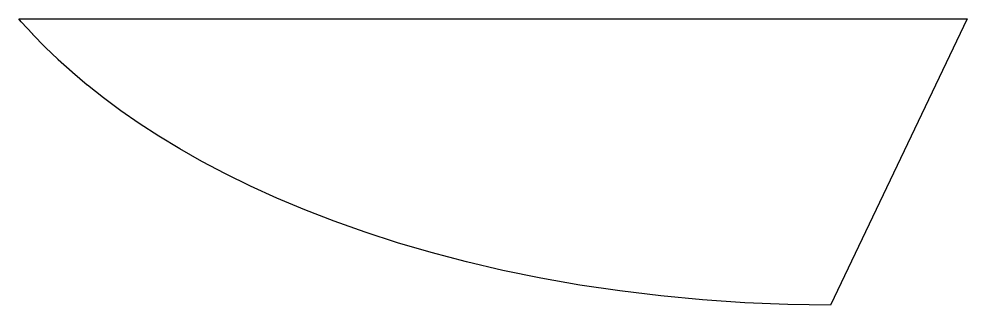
# Model space of a CAD drawing. Header units: millimetres. Extents: x 0 to 401, y 0 to 121.
import ezdxf

# ---------------------------------------------------------------- set-up
doc = ezdxf.new("R2010")
doc.units = ezdxf.units.MM

msp = doc.modelspace()

# ---------------------------------------------------------------- linework, layer by layer
msp.add_lwpolyline([(325.03, 0.24), (306.96, 0.97), (289.06, 2.17), (271.4, 3.83), (254.07, 5.94), (237.12, 8.46), (220.63, 11.38), (204.63, 14.65), (189.17, 18.27), (174.29, 22.18), (160, 26.36), (146.34, 30.78), (133.3, 35.41), (120.88, 40.21), (109.1, 45.17), (97.93, 50.24), (87.37, 55.43), (77.39, 60.69), (68, 66.01), (59.15, 71.38), (50.85, 76.77), (43.05, 82.19), (35.74, 87.6), (28.97, 92.97), (28.96, 92.97), (28.9, 93.02), (22.57, 98.37), (22.57, 98.37), (22.51, 98.43), (16.6, 103.76), (16.6, 103.76), (16.54, 103.81), (11.04, 109.12), (11.04, 109.12), (10.98, 109.18), (5.86, 114.46), (5.86, 114.46), (5.8, 114.52), (5.8, 114.52), (0.99, 119.83), (0, 121), (400.87, 121), (343.19, 0)], close=True)

doc.saveas('drawing.dxf')
